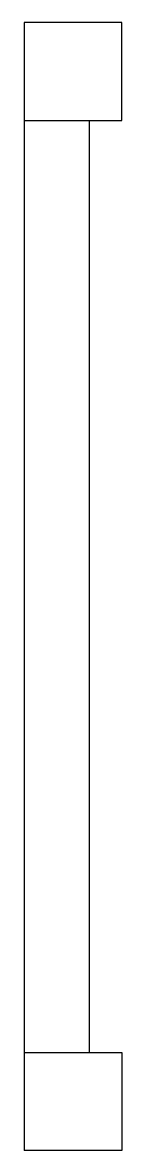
# Model space of a CAD drawing. Extents: x -60 to 0, y -345 to 345.
import ezdxf

# ---------------------------------------------------------------- set-up
doc = ezdxf.new("R2010")
doc.units = 0
doc.layers.get('0').update_dxf_attribs({"linetype": 'CONTINUOUS'})

msp = doc.modelspace()

# ---------------------------------------------------------------- linework, layer by layer
at = {"color": 7, "linetype": 'CONTINUOUS'}
for p, q in [((-60, 345), (-60, -345)), ((0, 345), (-60, 345)), ((0, 285), (0, 345)), ((-60, 285), (0, 285)), ((-20, 285), (-20, -285)), ((-60, -285), (0, -285)), ((0, -285), (0, -345)), ((0, -345), (-60, -345))]:
    msp.add_line(p, q, dxfattribs=at)

doc.saveas('drawing.dxf')
